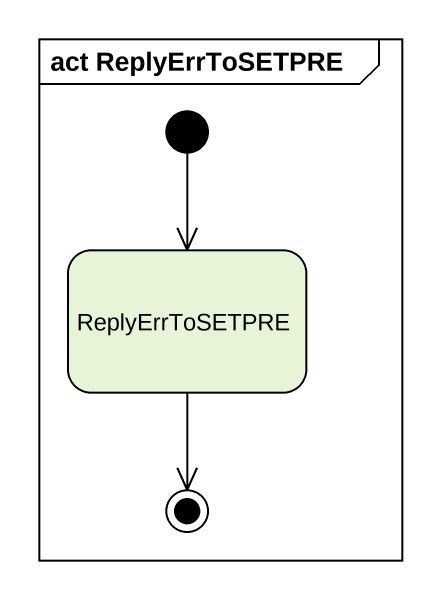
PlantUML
@startuml
mainframe act ReplyErrToSETPRE
hide empty description
state ReplyErrToSETPRE
[*] --> ReplyErrToSETPRE
ReplyErrToSETPRE --> [*]
@enduml
